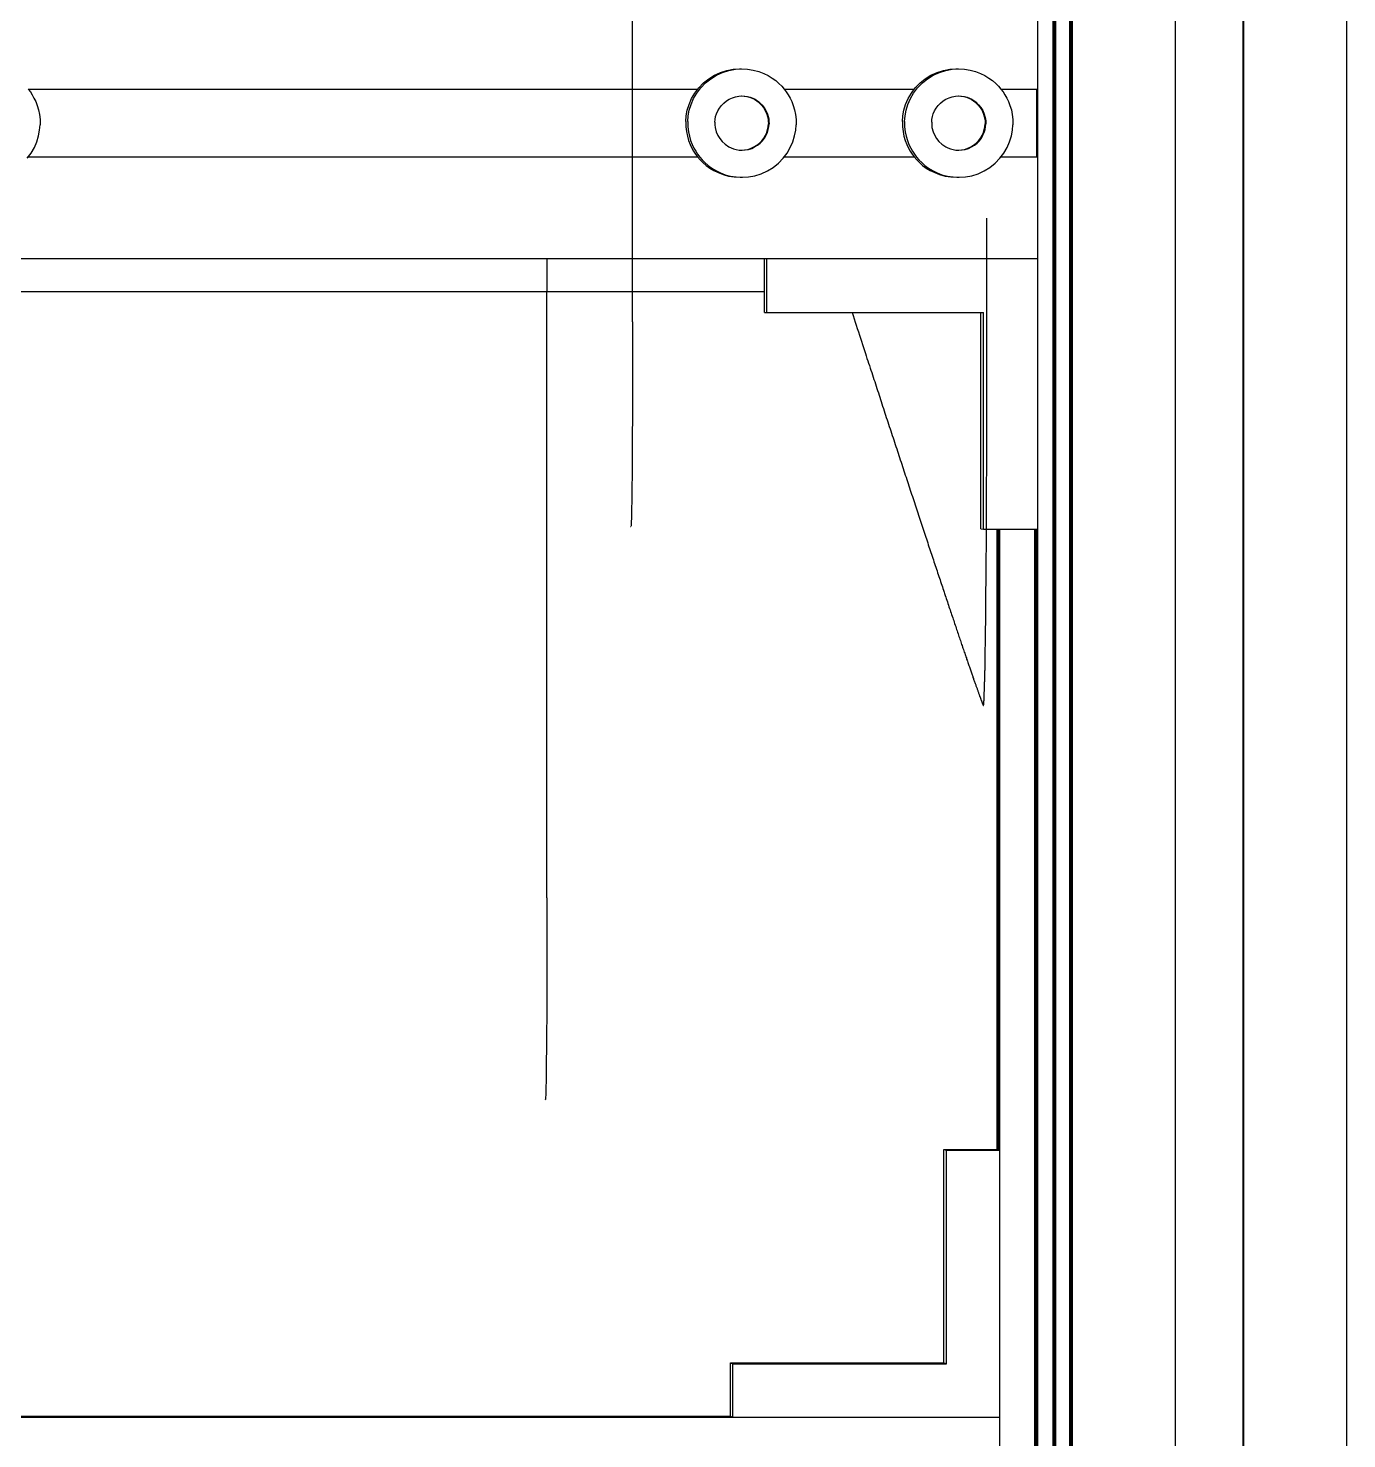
# Model space of a CAD drawing. Header units: millimetres. Extents: x -226 to 218, y -257 to 254.
# Drawn here: x 120.7 to 218.4, y -100.4 to 4 of the extents above; entities that cross this region are included whole.
import ezdxf

# ---------------------------------------------------------------- set-up
doc = ezdxf.new("R2010")
doc.units = ezdxf.units.MM
doc.layers.add('SKETCH', color=5, linetype='Continuous')
doc.layers.add('VISIBLE', color=7, linetype='Continuous')

msp = doc.modelspace()

# ---------------------------------------------------------------- linework, layer by layer
at = {"layer": 'SKETCH'}
for p, q in [((165.48, -17.71), (165.48, 27.83)), ((159.14, -60.36), (159.14, -15.46)), ((165.32, -32.86), (165.36, -32.87)), ((158.98, -75.25), (159.02, -75.27))]:
    msp.add_line(p, q, dxfattribs=at)
at = {"layer": 'SKETCH', "flags": 128}
for points in [[(181.74, -17.04), (181.81, -17.25), (181.89, -17.49), (181.97, -17.74), (182.04, -17.98), (182.12, -18.22), (182.2, -18.46), (182.28, -18.7), (182.36, -18.93), (182.43, -19.16), (182.51, -19.39), (182.58, -19.62), (182.65, -19.85), (182.73, -20.07), (182.79, -20.25), (182.84, -20.43), (182.9, -20.61), (182.96, -20.79), (183.02, -20.96), (183.08, -21.14), (183.13, -21.31), (183.19, -21.48), (183.24, -21.65), (183.3, -21.82), (183.35, -21.98), (183.41, -22.15), (183.46, -22.32), (183.52, -22.48), (183.57, -22.65), (183.62, -22.81), (183.68, -22.98), (183.73, -23.14), (183.78, -23.3), (183.84, -23.47), (183.89, -23.63), (183.95, -23.8), (184, -23.96), (184.06, -24.13), (184.11, -24.3), (184.16, -24.47), (184.22, -24.63), (184.27, -24.8), (184.33, -24.97), (184.38, -25.13), (184.44, -25.3), (184.49, -25.47), (184.55, -25.63), (184.6, -25.8), (184.66, -25.97), (184.71, -26.13), (184.77, -26.3), (184.82, -26.46), (184.87, -26.63), (184.93, -26.79), (184.98, -26.96), (185.04, -27.12), (185.09, -27.29), (185.14, -27.45), (185.2, -27.61), (185.25, -27.77), (185.3, -27.94), (185.36, -28.1), (185.41, -28.26), (185.46, -28.42), (185.52, -28.58), (185.57, -28.74), (185.62, -28.9), (185.67, -29.06), (185.73, -29.22), (185.78, -29.38), (185.83, -29.54), (185.88, -29.7), (185.94, -29.85), (185.99, -30.01), (186.04, -30.17), (186.09, -30.33), (186.14, -30.48), (186.2, -30.64), (186.25, -30.79), (186.3, -30.95), (186.35, -31.1), (186.4, -31.26), (186.45, -31.41), (186.5, -31.56), (186.55, -31.72), (186.6, -31.87), (186.65, -32.02), (186.7, -32.17), (186.75, -32.32), (186.8, -32.47), (186.85, -32.62), (186.9, -32.77), (186.95, -32.91), (187, -33.06), (187.05, -33.21), (187.09, -33.36), (187.14, -33.5), (187.19, -33.65), (187.24, -33.79), (187.29, -33.94), (187.34, -34.08), (187.38, -34.23), (187.43, -34.37), (187.48, -34.51), (187.52, -34.65), (187.57, -34.79), (187.62, -34.93), (187.66, -35.07), (187.71, -35.21), (187.76, -35.35), (187.8, -35.48), (187.85, -35.62), (187.89, -35.76), (187.94, -35.89), (187.98, -36.03), (188.03, -36.16), (188.07, -36.29), (188.12, -36.43), (188.16, -36.56), (188.2, -36.69), (188.25, -36.82), (188.29, -36.95), (188.33, -37.08), (188.38, -37.21), (188.42, -37.34), (188.46, -37.47), (188.51, -37.59), (188.55, -37.72), (188.59, -37.84), (188.63, -37.97), (188.67, -38.09), (188.71, -38.21), (188.75, -38.33), (188.79, -38.45), (188.83, -38.57), (188.87, -38.69), (188.91, -38.81), (188.95, -38.93), (188.99, -39.05), (189.03, -39.16), (189.07, -39.28), (189.11, -39.39), (189.15, -39.51), (189.19, -39.62), (189.22, -39.73), (189.26, -39.84), (189.3, -39.95), (189.33, -40.06), (189.37, -40.17), (189.41, -40.28), (189.44, -40.39), (189.48, -40.49), (189.52, -40.6), (189.55, -40.7), (189.59, -40.81), (189.62, -40.91), (189.65, -41.01), (189.69, -41.11), (189.72, -41.21), (189.76, -41.31), (189.79, -41.41), (189.82, -41.5), (189.85, -41.6), (189.89, -41.69), (189.92, -41.79), (189.95, -41.88), (189.98, -41.97), (190.01, -42.07), (190.04, -42.16), (190.08, -42.25), (190.11, -42.34), (190.14, -42.42), (190.17, -42.51), (190.2, -42.6), (190.22, -42.68), (190.25, -42.77), (190.28, -42.85), (190.31, -42.93), (190.34, -43.01), (190.36, -43.09), (190.39, -43.17), (190.42, -43.25), (190.45, -43.33), (190.47, -43.4), (190.5, -43.48), (190.52, -43.55), (190.55, -43.62), (190.57, -43.7), (190.6, -43.77), (190.62, -43.84), (190.65, -43.91), (190.67, -43.97), (190.69, -44.04), (190.72, -44.11), (190.74, -44.17), (190.76, -44.24), (190.78, -44.3), (190.81, -44.36), (190.83, -44.42), (190.85, -44.48), (190.87, -44.54), (190.89, -44.6), (190.91, -44.66), (190.93, -44.71), (190.95, -44.77), (190.97, -44.82), (190.99, -44.87), (191, -44.92), (191.02, -44.97), (191.04, -45.02), (191.06, -45.07), (191.07, -45.12), (191.09, -45.16), (191.11, -45.21), (191.12, -45.25), (191.14, -45.3), (191.15, -45.34), (191.17, -45.38), (191.18, -45.42), (191.2, -45.46), (191.21, -45.49), (191.22, -45.53), (191.24, -45.56), (191.25, -45.6), (191.26, -45.63), (191.27, -45.66), (191.28, -45.69), (191.3, -45.72), (191.31, -45.75), (191.32, -45.78), (191.33, -45.81), (191.34, -45.83), (191.35, -45.86), (191.35, -45.88), (191.36, -45.9), (191.37, -45.92), (191.38, -45.94), (191.38, -45.96), (191.39, -45.98), (191.4, -46), (191.4, -46.01), (191.41, -46.03), (191.41, -46.04), (191.42, -46.05), (191.42, -46.06), (191.43, -46.07), (191.43, -46.08), (191.44, -46.09), (191.44, -46.1), (191.45, -46.1), (191.45, -46.11), (191.45, -46.11), (191.46, -46.11), (191.46, -46.11), (191.47, -46.11), (191.47, -46.11), (191.47, -46.11), (191.48, -46.1), (191.48, -46.1), (191.48, -46.09), (191.48, -46.08), (191.48, -46.08), (191.49, -46.07), (191.49, -46.06), (191.49, -46.04), (191.49, -46.03), (191.49, -46.02), (191.49, -46), (191.49, -45.98), (191.49, -45.97), (191.49, -45.95), (191.5, -45.93), (191.5, -45.91), (191.5, -45.89), (191.5, -45.86), (191.5, -45.84), (191.5, -45.81), (191.5, -45.78), (191.51, -45.76), (191.51, -45.73), (191.51, -45.7), (191.51, -45.66), (191.51, -45.63), (191.51, -45.6), (191.52, -45.56), (191.52, -45.53), (191.52, -45.49), (191.52, -45.45), (191.52, -45.41), (191.52, -45.37), (191.53, -45.33), (191.53, -45.28), (191.53, -45.24), (191.53, -45.19), (191.53, -45.15), (191.53, -45.1), (191.54, -45.05), (191.54, -45), (191.54, -44.95), (191.54, -44.9), (191.54, -44.85), (191.54, -44.79), (191.54, -44.74), (191.55, -44.68), (191.55, -44.62), (191.55, -44.56), (191.55, -44.5), (191.55, -44.44), (191.55, -44.38), (191.56, -44.32), (191.56, -44.25), (191.56, -44.19), (191.56, -44.12), (191.56, -44.05), (191.56, -43.98), (191.57, -43.91), (191.57, -43.84), (191.57, -43.77), (191.57, -43.7), (191.57, -43.62), (191.57, -43.55), (191.58, -43.47), (191.58, -43.39), (191.58, -43.31), (191.58, -43.24), (191.58, -43.15), (191.58, -43.07), (191.58, -42.99), (191.59, -42.91), (191.59, -42.82), (191.59, -42.74), (191.59, -42.65), (191.59, -42.56), (191.59, -42.47), (191.59, -42.38), (191.6, -42.29), (191.6, -42.2), (191.6, -42.11), (191.6, -42.01), (191.6, -41.92), (191.6, -41.82), (191.61, -41.73), (191.61, -41.63), (191.61, -41.53), (191.61, -41.43), (191.61, -41.33), (191.61, -41.23), (191.61, -41.13), (191.62, -41.02), (191.62, -40.92), (191.62, -40.81), (191.62, -40.71), (191.62, -40.6), (191.62, -40.49), (191.62, -40.38), (191.62, -40.27), (191.63, -40.16), (191.63, -40.05), (191.63, -39.93), (191.63, -39.82), (191.63, -39.71), (191.63, -39.59), (191.63, -39.47), (191.64, -39.35), (191.64, -39.24), (191.64, -39.12), (191.64, -39), (191.64, -38.88), (191.64, -38.75), (191.64, -38.63), (191.64, -38.51), (191.65, -38.38), (191.65, -38.26), (191.65, -38.13), (191.65, -38.01), (191.65, -37.88), (191.65, -37.75), (191.65, -37.62), (191.65, -37.49), (191.65, -37.36), (191.66, -37.23), (191.66, -37.1), (191.66, -36.96), (191.66, -36.83), (191.66, -36.69), (191.66, -36.56), (191.66, -36.42), (191.66, -36.28), (191.67, -36.14), (191.67, -36), (191.67, -35.87), (191.67, -35.72), (191.67, -35.58), (191.67, -35.44), (191.67, -35.3), (191.67, -35.16), (191.67, -35.01), (191.67, -34.87), (191.68, -34.73), (191.68, -34.58), (191.68, -34.43), (191.68, -34.29), (191.68, -34.14), (191.68, -33.99), (191.68, -33.84), (191.68, -33.69), (191.68, -33.54), (191.68, -33.39), (191.69, -33.24), (191.69, -33.08), (191.69, -32.93), (191.69, -32.78), (191.69, -32.62), (191.69, -32.47), (191.69, -32.31), (191.69, -32.15), (191.69, -32), (191.69, -31.84), (191.69, -31.68), (191.69, -31.52), (191.7, -31.37), (191.7, -31.21), (191.7, -31.05), (191.7, -30.89), (191.7, -30.73), (191.7, -30.57), (191.7, -30.4), (191.7, -30.24), (191.7, -30.08), (191.7, -29.91), (191.7, -29.75), (191.7, -29.59), (191.7, -29.42), (191.7, -29.25), (191.71, -29.09), (191.71, -28.92), (191.71, -28.75), (191.71, -28.59), (191.71, -28.42), (191.71, -28.25), (191.71, -28.08), (191.71, -27.91), (191.71, -27.75), (191.71, -27.58), (191.71, -27.41), (191.71, -27.24), (191.71, -27.07), (191.71, -26.9), (191.71, -26.73), (191.71, -26.55), (191.71, -26.38), (191.71, -26.21), (191.72, -26.04), (191.72, -25.86), (191.72, -25.69), (191.72, -25.52), (191.72, -25.34), (191.72, -25.17), (191.72, -24.99), (191.72, -24.82), (191.72, -24.64), (191.72, -24.47), (191.72, -24.29), (191.72, -24.12), (191.72, -23.94), (191.72, -23.76), (191.72, -23.59), (191.72, -23.41), (191.72, -23.23), (191.72, -23.06), (191.72, -22.88), (191.72, -22.71), (191.72, -22.54), (191.72, -22.37), (191.72, -22.2), (191.72, -22.03), (191.72, -21.86), (191.72, -21.69), (191.72, -21.52), (191.72, -21.36), (191.72, -21.19), (191.72, -21.02), (191.72, -20.84), (191.72, -20.67), (191.72, -20.49), (191.72, -20.32), (191.72, -20.14), (191.72, -19.95), (191.72, -19.77), (191.72, -19.57), (191.72, -19.38), (191.72, -19.18), (191.72, -18.98), (191.72, -18.77), (191.72, -18.47), (191.72, -18.15), (191.72, -17.83), (191.72, -17.49), (191.72, -17.15), (191.72, -16.8), (191.72, -16.45), (191.72, -16.09), (191.72, -15.72), (191.72, -15.35), (191.72, -14.98), (191.72, -14.6), (191.72, -14.22), (191.72, -13.83), (191.72, -13.45), (191.72, -13.06), (191.72, -12.68), (191.72, -12.29), (191.72, -11.91), (191.72, -11.53), (191.72, -11.15), (191.72, -10.78), (191.72, -10.4), (191.72, -10.04)], [(159.14, -13.03), (159.14, -13.11), (159.14, -13.41), (159.14, -13.7), (159.14, -13.99), (159.14, -14.29), (159.14, -14.58), (159.14, -14.88), (159.14, -15.17), (159.14, -15.46)], [(165.48, -17.71), (165.48, -18.8), (165.48, -19.87), (165.48, -20.94), (165.48, -21.99), (165.47, -23.02), (165.47, -24.02), (165.47, -24.99), (165.46, -25.92), (165.46, -26.81), (165.45, -27.65), (165.45, -28.44), (165.44, -29.18), (165.43, -29.86), (165.42, -30.47), (165.42, -31.02), (165.41, -31.51), (165.4, -31.92), (165.39, -32.26), (165.38, -32.53), (165.37, -32.72), (165.37, -32.83), (165.36, -32.87)], [(159.14, -60.36), (159.14, -61.43), (159.14, -62.49), (159.14, -63.54), (159.13, -64.58), (159.13, -65.59), (159.13, -66.58), (159.12, -67.53), (159.12, -68.45), (159.12, -69.32), (159.11, -70.15), (159.1, -70.93), (159.1, -71.66), (159.09, -72.32), (159.08, -72.93), (159.08, -73.47), (159.07, -73.94), (159.06, -74.35), (159.05, -74.68), (159.05, -74.94), (159.04, -75.13), (159.03, -75.24), (159.02, -75.27)]]:
    msp.add_lwpolyline(points, dxfattribs=at)
at = {"layer": 'VISIBLE'}
for p, q in [((198.06, -241.23), (198.06, 241.23)), ((218.37, -241.23), (218.37, 241.23)), ((205.68, -239.7), (205.68, 239.7)), ((210.76, -239.7), (210.76, 239.7)), ((197.86, -233.37), (197.86, 233.37)), ((197.93, -233.52), (197.93, 233.52)), ((197.98, -233.52), (197.98, 233.52)), ((210.69, -233.54), (210.69, 233.54)), ((195.48, -230.86), (195.48, 121.3)), ((196.62, -231.91), (196.62, 122)), ((196.69, -232), (196.69, 122.05)), ((196.74, -232.05), (196.74, 122.08)), ((196.82, -232.14), (196.82, 122.14)), ((170.73, -0.04), (171.12, 0.27)), ((170.73, -0.04), (171.12, 0.27)), ((170.88, -0.04), (171.27, 0.27)), ((171.12, 0.27), (171.54, 0.53)), ((171.12, 0.27), (171.54, 0.53)), ((171.27, 0.27), (171.7, 0.53)), ((171.54, 0.53), (172, 0.74)), ((171.54, 0.53), (172, 0.74)), ((171.7, 0.53), (172.15, 0.74)), ((172, 0.74), (172.46, 0.89)), ((172.15, 0.74), (172.62, 0.89)), ((172.46, 0.89), (172.93, 0.97)), ((172.62, 0.89), (173.09, 0.97)), ((172.93, 0.97), (173.4, 1)), ((173.09, 0.97), (173.55, 1)), ((173.4, 1), (173.55, 1)), ((173.55, 1), (174, 0.98)), ((174, 0.98), (174.42, 0.91)), ((174.42, 0.91), (174.82, 0.81)), ((174.82, 0.81), (175.19, 0.67)), ((175.19, 0.67), (175.52, 0.5)), ((175.52, 0.5), (175.82, 0.32)), ((175.82, 0.32), (176.09, 0.13)), ((176.09, 0.13), (176.32, -0.08)), ((186.77, -0.04), (187.16, 0.27)), ((186.77, -0.04), (187.16, 0.27)), ((186.94, -0.04), (187.33, 0.27)), ((187.16, 0.27), (187.58, 0.53)), ((187.16, 0.27), (187.58, 0.53)), ((187.33, 0.27), (187.75, 0.53)), ((187.58, 0.53), (188.04, 0.74)), ((187.58, 0.53), (188.04, 0.74)), ((187.75, 0.53), (188.2, 0.74)), ((188.04, 0.74), (188.5, 0.89)), ((188.2, 0.74), (188.67, 0.89)), ((188.5, 0.89), (188.97, 0.97)), ((188.67, 0.89), (189.14, 0.97)), ((188.97, 0.97), (189.43, 1)), ((189.14, 0.97), (189.61, 1)), ((189.43, 1), (189.61, 1)), ((189.61, 1), (190.05, 0.98)), ((190.05, 0.98), (190.48, 0.91)), ((190.48, 0.91), (190.88, 0.81)), ((190.88, 0.81), (191.24, 0.67)), ((191.24, 0.67), (191.57, 0.5)), ((191.57, 0.5), (191.87, 0.32)), ((191.87, 0.32), (192.14, 0.13)), ((192.14, 0.13), (192.38, -0.08)), ((120.72, -0.49), (120.88, -0.7)), ((120.73, -0.5), (170.3, -0.5)), ((120.88, -0.7), (121.02, -0.92)), ((121.02, -0.92), (121.15, -1.16)), ((169.85, -1.2), (170.09, -0.79)), ((170, -1.2), (170.24, -0.79)), ((170.09, -0.79), (170.38, -0.4)), ((170.24, -0.79), (170.54, -0.4)), ((170.38, -0.4), (170.73, -0.04)), ((170.38, -0.4), (170.73, -0.04)), ((170.54, -0.4), (170.88, -0.04)), ((170.54, -0.4), (170.88, -0.04)), ((173.1, -1.06), (173.34, -1.02)), ((173.1, -1.06), (173.34, -1.02)), ((173.34, -1.02), (173.57, -1)), ((173.55, -1), (173.74, -1.01)), ((173.57, -1), (173.79, -1.01)), ((173.74, -1.01), (173.95, -1.05)), ((173.79, -1.01), (174, -1.05)), ((176.32, -0.08), (176.53, -0.29)), ((176.53, -0.29), (176.71, -0.49)), ((176.71, -0.49), (176.86, -0.7)), ((176.71, -0.5), (186.34, -0.5)), ((176.86, -0.7), (177.01, -0.92)), ((177.01, -0.92), (177.14, -1.16)), ((185.89, -1.2), (186.13, -0.79)), ((186.05, -1.2), (186.29, -0.79)), ((186.13, -0.79), (186.42, -0.4)), ((186.29, -0.79), (186.59, -0.4)), ((186.42, -0.4), (186.77, -0.04)), ((186.42, -0.4), (186.77, -0.04)), ((186.59, -0.4), (186.94, -0.04)), ((186.59, -0.4), (186.94, -0.04)), ((189.15, -1.06), (189.39, -1.02)), ((189.15, -1.06), (189.39, -1.02)), ((189.39, -1.02), (189.62, -1)), ((189.6, -1), (189.79, -1.01)), ((189.62, -1), (189.84, -1.01)), ((189.79, -1.01), (190, -1.05)), ((189.84, -1.01), (190.06, -1.05)), ((192.38, -0.08), (192.58, -0.29)), ((192.58, -0.29), (192.76, -0.49)), ((192.76, -0.49), (192.92, -0.7)), ((192.77, -0.5), (195.48, -0.5)), ((192.92, -0.7), (193.06, -0.92)), ((193.06, -0.92), (193.2, -1.16)), ((195.42, -5.51), (195.42, -0.5)), ((121.15, -1.16), (121.28, -1.42)), ((121.28, -1.42), (121.39, -1.71)), ((121.39, -1.71), (121.49, -2.03)), ((121.49, -2.03), (121.56, -2.37)), ((169.45, -2.48), (169.53, -2.05)), ((169.53, -2.05), (169.66, -1.63)), ((169.6, -2.48), (169.68, -2.06)), ((169.66, -1.63), (169.85, -1.2)), ((169.68, -2.06), (169.81, -1.63)), ((169.81, -1.63), (170, -1.2)), ((171.79, -2.11), (171.91, -1.9)), ((171.91, -1.9), (172.06, -1.7)), ((171.91, -1.9), (172.06, -1.7)), ((172.06, -1.7), (172.23, -1.53)), ((172.06, -1.7), (172.23, -1.53)), ((172.23, -1.53), (172.43, -1.37)), ((172.23, -1.53), (172.43, -1.37)), ((172.43, -1.37), (172.64, -1.24)), ((172.43, -1.37), (172.64, -1.24)), ((172.64, -1.24), (172.87, -1.14)), ((172.64, -1.24), (172.87, -1.14)), ((172.87, -1.14), (173.1, -1.06)), ((172.87, -1.14), (173.1, -1.06)), ((173.95, -1.05), (174.15, -1.1)), ((174, -1.05), (174.2, -1.1)), ((174.15, -1.1), (174.33, -1.17)), ((174.2, -1.1), (174.38, -1.17)), ((174.33, -1.17), (174.5, -1.25)), ((174.38, -1.17), (174.55, -1.25)), ((174.5, -1.25), (174.78, -1.44)), ((174.55, -1.25), (174.83, -1.44)), ((174.78, -1.44), (175, -1.65)), ((174.83, -1.44), (175.05, -1.65)), ((175, -1.65), (175.17, -1.85)), ((175.05, -1.65), (175.22, -1.86)), ((175.17, -1.85), (175.31, -2.08)), ((175.22, -1.86), (175.36, -2.08)), ((175.31, -2.08), (175.43, -2.36)), ((175.36, -2.08), (175.48, -2.36)), ((177.14, -1.16), (177.27, -1.42)), ((177.27, -1.42), (177.38, -1.71)), ((177.38, -1.71), (177.47, -2.03)), ((177.47, -2.03), (177.54, -2.37)), ((185.49, -2.48), (185.57, -2.05)), ((185.57, -2.05), (185.7, -1.63)), ((185.66, -2.48), (185.74, -2.06)), ((185.7, -1.63), (185.89, -1.2)), ((185.74, -2.06), (185.87, -1.63)), ((185.87, -1.63), (186.05, -1.2)), ((187.84, -2.11), (187.96, -1.9)), ((187.96, -1.9), (188.11, -1.7)), ((187.96, -1.9), (188.11, -1.7)), ((188.11, -1.7), (188.29, -1.53)), ((188.11, -1.7), (188.29, -1.53)), ((188.29, -1.53), (188.48, -1.37)), ((188.29, -1.53), (188.48, -1.37)), ((188.48, -1.37), (188.69, -1.24)), ((188.48, -1.37), (188.69, -1.24)), ((188.69, -1.24), (188.92, -1.14)), ((188.69, -1.24), (188.92, -1.14)), ((188.92, -1.14), (189.15, -1.06)), ((188.92, -1.14), (189.15, -1.06)), ((190, -1.05), (190.2, -1.1)), ((190.06, -1.05), (190.26, -1.1)), ((190.2, -1.1), (190.38, -1.17)), ((190.26, -1.1), (190.44, -1.17)), ((190.38, -1.17), (190.55, -1.25)), ((190.44, -1.17), (190.6, -1.25)), ((190.55, -1.25), (190.83, -1.44)), ((190.6, -1.25), (190.89, -1.44)), ((190.83, -1.44), (191.05, -1.65)), ((190.89, -1.44), (191.11, -1.65)), ((191.05, -1.65), (191.22, -1.85)), ((191.11, -1.65), (191.28, -1.86)), ((191.22, -1.85), (191.36, -2.08)), ((191.28, -1.86), (191.42, -2.08)), ((191.36, -2.08), (191.48, -2.36)), ((191.42, -2.08), (191.53, -2.36)), ((193.2, -1.16), (193.32, -1.42)), ((193.32, -1.42), (193.43, -1.71)), ((193.43, -1.71), (193.53, -2.03)), ((193.53, -2.03), (193.6, -2.37)), ((121.56, -2.37), (121.6, -2.74)), ((121.57, -3.54), (121.61, -3.13)), ((121.6, -2.74), (121.61, -3.13)), ((169.42, -2.89), (169.45, -2.48)), ((169.42, -2.89), (169.42, -3.28)), ((169.57, -2.89), (169.6, -2.48)), ((169.57, -2.89), (169.58, -3.28)), ((171.58, -2.95), (171.59, -2.74)), ((171.58, -2.95), (171.58, -3.14)), ((171.59, -2.74), (171.63, -2.53)), ((171.63, -2.53), (171.7, -2.32)), ((171.7, -2.32), (171.79, -2.11)), ((175.43, -2.36), (175.51, -2.69)), ((175.48, -2.36), (175.56, -2.69)), ((175.51, -2.69), (175.53, -2.87)), ((175.52, -3.28), (175.54, -3.07)), ((175.53, -2.87), (175.54, -3.07)), ((175.56, -2.69), (175.58, -2.88)), ((175.57, -3.28), (175.59, -3.07)), ((175.58, -2.88), (175.59, -3.07)), ((177.54, -2.37), (177.59, -2.74)), ((177.56, -3.54), (177.59, -3.13)), ((177.59, -2.74), (177.59, -3.13)), ((185.46, -2.89), (185.49, -2.48)), ((185.46, -2.89), (185.46, -3.28)), ((185.62, -2.89), (185.66, -2.48)), ((185.62, -2.89), (185.63, -3.28)), ((187.63, -2.95), (187.65, -2.74)), ((187.63, -2.95), (187.63, -3.14)), ((187.65, -2.74), (187.69, -2.53)), ((187.69, -2.53), (187.75, -2.32)), ((187.75, -2.32), (187.84, -2.11)), ((191.48, -2.36), (191.56, -2.69)), ((191.53, -2.36), (191.62, -2.69)), ((191.56, -2.69), (191.58, -2.87)), ((191.57, -3.28), (191.59, -3.07)), ((191.58, -2.87), (191.59, -3.07)), ((191.62, -2.69), (191.64, -2.88)), ((191.62, -3.28), (191.64, -3.07)), ((191.64, -2.88), (191.64, -3.07)), ((193.6, -2.37), (193.64, -2.74)), ((193.61, -3.54), (193.65, -3.13)), ((193.64, -2.74), (193.65, -3.13)), ((121.36, -4.39), (121.49, -3.96)), ((121.49, -3.96), (121.57, -3.54)), ((169.42, -3.28), (169.47, -3.64)), ((169.47, -3.64), (169.54, -3.99)), ((169.54, -3.99), (169.63, -4.3)), ((169.58, -3.28), (169.62, -3.65)), ((169.62, -3.65), (169.69, -3.99)), ((169.69, -3.99), (169.78, -4.31)), ((171.58, -3.14), (171.6, -3.33)), ((171.6, -3.33), (171.68, -3.66)), ((171.68, -3.66), (171.8, -3.94)), ((171.8, -3.94), (171.94, -4.16)), ((171.94, -4.16), (172.11, -4.37)), ((175.05, -4.32), (175.2, -4.12)), ((175.05, -4.32), (175.2, -4.12)), ((175.1, -4.32), (175.25, -4.12)), ((175.2, -4.12), (175.32, -3.91)), ((175.2, -4.12), (175.32, -3.91)), ((175.25, -4.12), (175.37, -3.91)), ((175.32, -3.91), (175.42, -3.7)), ((175.37, -3.91), (175.47, -3.7)), ((175.42, -3.7), (175.48, -3.49)), ((175.47, -3.7), (175.53, -3.49)), ((175.48, -3.49), (175.52, -3.28)), ((175.53, -3.49), (175.57, -3.28)), ((177.35, -4.39), (177.48, -3.96)), ((177.48, -3.96), (177.56, -3.54)), ((185.46, -3.28), (185.51, -3.64)), ((185.51, -3.64), (185.58, -3.99)), ((185.58, -3.99), (185.67, -4.3)), ((185.63, -3.28), (185.67, -3.65)), ((185.67, -3.65), (185.74, -3.99)), ((185.74, -3.99), (185.84, -4.31)), ((187.63, -3.14), (187.65, -3.33)), ((187.65, -3.33), (187.74, -3.66)), ((187.74, -3.66), (187.86, -3.94)), ((187.86, -3.94), (187.99, -4.16)), ((187.99, -4.16), (188.16, -4.37)), ((191.1, -4.32), (191.25, -4.12)), ((191.1, -4.32), (191.25, -4.12)), ((191.16, -4.32), (191.31, -4.12)), ((191.25, -4.12), (191.37, -3.91)), ((191.25, -4.12), (191.37, -3.91)), ((191.31, -4.12), (191.43, -3.91)), ((191.37, -3.91), (191.46, -3.7)), ((191.43, -3.91), (191.52, -3.7)), ((191.46, -3.7), (191.53, -3.49)), ((191.52, -3.7), (191.58, -3.49)), ((191.53, -3.49), (191.57, -3.28)), ((191.58, -3.49), (191.62, -3.28)), ((193.4, -4.39), (193.53, -3.96)), ((193.53, -3.96), (193.61, -3.54)), ((120.94, -5.23), (121.18, -4.82)), ((121.18, -4.82), (121.36, -4.39)), ((169.63, -4.3), (169.74, -4.59)), ((169.74, -4.59), (169.87, -4.86)), ((169.78, -4.31), (169.9, -4.6)), ((169.87, -4.86), (170, -5.1)), ((169.9, -4.6), (170.02, -4.86)), ((170, -5.1), (170.15, -5.31)), ((170.02, -4.86), (170.16, -5.1)), ((170.16, -5.1), (170.3, -5.32)), ((172.11, -4.37), (172.33, -4.58)), ((172.33, -4.58), (172.61, -4.77)), ((172.61, -4.77), (172.78, -4.85)), ((172.78, -4.85), (172.96, -4.92)), ((172.96, -4.92), (173.16, -4.97)), ((173.16, -4.97), (173.37, -5.01)), ((173.37, -5.01), (173.6, -5.02)), ((173.56, -5.01), (173.78, -5)), ((173.6, -5.02), (173.83, -5)), ((173.78, -5), (174.01, -4.96)), ((173.83, -5), (174.06, -4.96)), ((174.01, -4.96), (174.25, -4.88)), ((174.01, -4.96), (174.25, -4.88)), ((174.06, -4.96), (174.3, -4.89)), ((174.25, -4.88), (174.47, -4.78)), ((174.25, -4.88), (174.47, -4.78)), ((174.3, -4.89), (174.52, -4.78)), ((174.47, -4.78), (174.69, -4.65)), ((174.47, -4.78), (174.69, -4.65)), ((174.52, -4.78), (174.74, -4.65)), ((174.69, -4.65), (174.88, -4.49)), ((174.74, -4.65), (174.93, -4.49)), ((174.88, -4.49), (175.05, -4.32)), ((174.88, -4.49), (175.05, -4.32)), ((174.93, -4.49), (175.1, -4.32)), ((176.92, -5.23), (177.16, -4.82)), ((177.16, -4.82), (177.35, -4.39)), ((185.67, -4.3), (185.78, -4.59)), ((185.78, -4.59), (185.91, -4.86)), ((185.84, -4.31), (185.95, -4.6)), ((185.91, -4.86), (186.04, -5.1)), ((185.95, -4.6), (186.08, -4.86)), ((186.04, -5.1), (186.18, -5.31)), ((186.08, -4.86), (186.21, -5.1)), ((186.21, -5.1), (186.35, -5.32)), ((188.16, -4.37), (188.38, -4.58)), ((188.38, -4.58), (188.67, -4.77)), ((188.67, -4.77), (188.83, -4.85)), ((188.83, -4.85), (189.02, -4.92)), ((189.02, -4.92), (189.21, -4.97)), ((189.21, -4.97), (189.43, -5.01)), ((189.43, -5.01), (189.65, -5.02)), ((189.61, -5.01), (189.83, -5)), ((189.65, -5.02), (189.88, -5)), ((189.83, -5), (190.06, -4.96)), ((189.88, -5), (190.12, -4.96)), ((190.06, -4.96), (190.3, -4.88)), ((190.06, -4.96), (190.3, -4.88)), ((190.12, -4.96), (190.35, -4.89)), ((190.3, -4.88), (190.52, -4.78)), ((190.3, -4.88), (190.52, -4.78)), ((190.35, -4.89), (190.58, -4.78)), ((190.52, -4.78), (190.74, -4.65)), ((190.52, -4.78), (190.74, -4.65)), ((190.58, -4.78), (190.79, -4.65)), ((190.74, -4.65), (190.93, -4.49)), ((190.79, -4.65), (190.99, -4.49)), ((190.93, -4.49), (191.1, -4.32)), ((190.93, -4.49), (191.1, -4.32)), ((190.99, -4.49), (191.16, -4.32)), ((192.98, -5.23), (193.22, -4.82)), ((193.22, -4.82), (193.4, -4.39)), ((120.64, -5.62), (120.94, -5.23)), ((120.72, -5.51), (170.3, -5.51)), ((120.72, -5.51), (170.29, -5.51)), ((170.15, -5.31), (170.3, -5.52)), ((170.3, -5.32), (170.45, -5.53)), ((170.3, -5.52), (170.48, -5.73)), ((170.45, -5.53), (170.63, -5.73)), ((170.48, -5.73), (170.69, -5.94)), ((170.63, -5.73), (170.84, -5.94)), ((170.69, -5.94), (170.92, -6.14)), ((170.84, -5.94), (171.08, -6.15)), ((170.92, -6.14), (171.19, -6.34)), ((171.08, -6.15), (171.34, -6.34)), ((175.89, -6.29), (176.28, -5.98)), ((176.28, -5.98), (176.63, -5.62)), ((176.28, -5.98), (176.63, -5.62)), ((176.63, -5.62), (176.92, -5.23)), ((176.71, -5.51), (186.33, -5.51)), ((176.71, -5.51), (186.33, -5.51)), ((186.18, -5.31), (186.34, -5.52)), ((186.34, -5.52), (186.52, -5.73)), ((186.35, -5.32), (186.51, -5.53)), ((186.51, -5.53), (186.69, -5.73)), ((186.52, -5.73), (186.73, -5.94)), ((186.69, -5.73), (186.9, -5.94)), ((186.73, -5.94), (186.96, -6.14)), ((186.9, -5.94), (187.13, -6.15)), ((186.96, -6.14), (187.23, -6.34)), ((187.13, -6.15), (187.4, -6.34)), ((191.94, -6.29), (192.34, -5.98)), ((192.34, -5.98), (192.68, -5.62)), ((192.34, -5.98), (192.68, -5.62)), ((192.68, -5.62), (192.98, -5.23)), ((192.76, -5.51), (195.48, -5.51)), ((192.77, -5.51), (195.42, -5.51)), ((195.42, -5.51), (195.48, -5.51)), ((171.19, -6.34), (171.49, -6.52)), ((171.34, -6.34), (171.64, -6.52)), ((171.49, -6.52), (171.82, -6.68)), ((171.64, -6.52), (171.98, -6.69)), ((171.82, -6.68), (172.19, -6.82)), ((171.98, -6.69), (172.34, -6.83)), ((172.19, -6.82), (172.58, -6.93)), ((172.34, -6.83), (172.74, -6.93)), ((172.58, -6.93), (173.01, -7)), ((172.74, -6.93), (173.16, -7)), ((173.01, -7), (173.45, -7.02)), ((173.16, -7), (173.61, -7.02)), ((173.45, -7.02), (173.61, -7.02)), ((173.61, -7.02), (174.07, -6.99)), ((174.07, -6.99), (174.54, -6.91)), ((174.54, -6.91), (175.01, -6.76)), ((175.01, -6.76), (175.46, -6.55)), ((175.01, -6.76), (175.46, -6.55)), ((175.46, -6.55), (175.89, -6.29)), ((175.46, -6.55), (175.89, -6.29)), ((187.23, -6.34), (187.53, -6.52)), ((187.4, -6.34), (187.7, -6.52)), ((187.53, -6.52), (187.86, -6.68)), ((187.7, -6.52), (188.03, -6.69)), ((187.86, -6.68), (188.22, -6.82)), ((188.03, -6.69), (188.39, -6.83)), ((188.22, -6.82), (188.62, -6.93)), ((188.39, -6.83), (188.79, -6.93)), ((188.62, -6.93), (189.05, -7)), ((188.79, -6.93), (189.22, -7)), ((189.05, -7), (189.49, -7.02)), ((189.22, -7), (189.66, -7.02)), ((189.49, -7.02), (189.66, -7.02)), ((189.66, -7.02), (190.13, -6.99)), ((190.13, -6.99), (190.6, -6.91)), ((190.6, -6.91), (191.07, -6.76)), ((191.07, -6.76), (191.52, -6.55)), ((191.07, -6.76), (191.52, -6.55)), ((191.52, -6.55), (191.94, -6.29)), ((191.52, -6.55), (191.94, -6.29)), ((-195.48, -13.03), (195.48, -13.03)), ((175.25, -17.02), (175.25, -13.03)), ((175.43, -17.04), (175.43, -13.03)), ((-175.25, -15.47), (175.25, -15.47)), ((175.25, -17.02), (175.43, -17.04)), ((175.43, -17.04), (191.47, -17.04)), ((191.28, -33.05), (191.28, -17.04)), ((191.47, -33.08), (191.47, -17.04)), ((191.28, -33.05), (191.47, -33.08)), ((191.47, -33.08), (195.48, -33.08)), ((192.48, -78.97), (192.48, -33.08)), ((192.55, -78.99), (192.55, -33.08)), ((192.6, -79.01), (192.6, -33.08)), ((192.67, -152.22), (192.67, -33.08)), ((195.28, -152.22), (195.28, -33.08)), ((195.36, -152.28), (195.36, -33.08)), ((195.41, -152.32), (195.41, -33.08)), ((188.53, -94.76), (188.53, -78.97)), ((188.53, -78.97), (188.72, -79.04)), ((188.53, -78.97), (192.48, -78.97)), ((188.72, -94.85), (188.72, -79.04)), ((188.72, -79.04), (192.67, -79.04)), ((192.48, -78.97), (192.67, -79.04)), ((172.74, -98.71), (172.74, -94.76)), ((172.74, -94.76), (172.91, -94.85)), ((172.74, -94.76), (188.53, -94.76)), ((172.91, -98.8), (172.91, -94.85)), ((172.91, -94.85), (188.72, -94.85)), ((188.53, -94.76), (188.72, -94.85)), ((-192.67, -98.8), (192.67, -98.8)), ((-172.84, -98.77), (172.84, -98.77)), ((-172.8, -98.74), (172.8, -98.74)), ((-172.74, -98.71), (172.74, -98.71)), ((172.74, -98.71), (172.91, -98.8))]:
    msp.add_line(p, q, dxfattribs=at)

doc.saveas('drawing.dxf')
